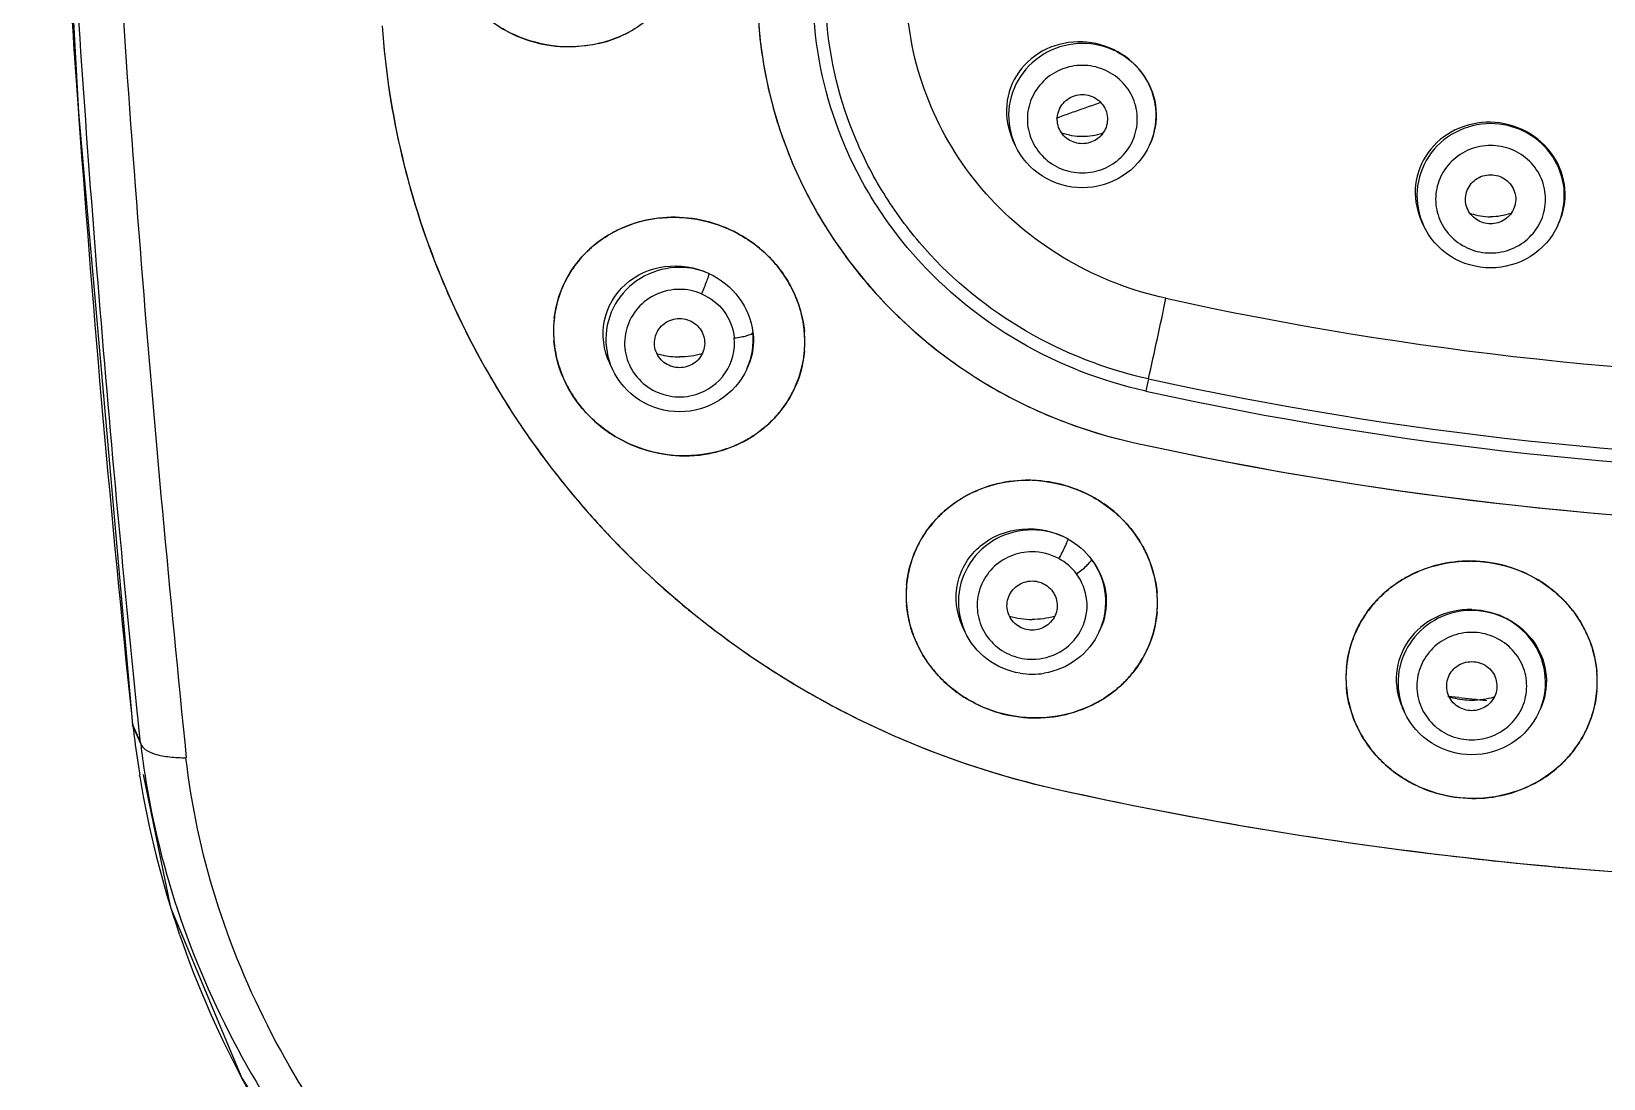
# Model space of a CAD drawing. Extents: x 0 to 3160, y 0 to 2315.
# Drawn here: x 1165.92 to 1190.95, y 975.71 to 992.38 of the extents above; entities that cross this region are included whole.
import ezdxf

# ---------------------------------------------------------------- set-up
doc = ezdxf.new("R2010")
doc.units = 0
doc.header["$LTSCALE"] = 10
doc.header["$MEASUREMENT"] = 0
doc.layers.add('DEF_LAYER_ASSEM_MEMBER', color=7, linetype='CONTINUOUS')

msp = doc.modelspace()

# ---------------------------------------------------------------- linework, layer by layer
at = {"layer": 'DEF_LAYER_ASSEM_MEMBER', "color": 7, "linetype": 'Continuous'}
for p, q in [((1166.089, 1001.756), (1166.668, 991.093)), ((1166.668, 991.093), (1167.529, 981.348)), ((1181.583, 990.572), (1181.547, 990.65)), ((1183.722, 990.572), (1183.735, 990.6)), ((1188.083, 989.296), (1188.053, 989.36)), ((1190.222, 989.296), (1190.24, 989.334)), ((1175.17, 987.005), (1175.127, 987.098)), ((1177.31, 987.005), (1177.318, 987.023)), ((1188.852, 983.949), (1188.831, 983.949)), ((1180.783, 982.825), (1180.745, 982.907)), ((1182.922, 982.825), (1182.936, 982.853)), ((1188.645, 981.776), (1188.472, 981.794)), ((1187.783, 981.541), (1187.751, 981.61)), ((1189.922, 981.541), (1189.942, 981.583)), ((1167.66, 981.037), (1167.531, 981.343)), ((1167.698, 980.548), (1168.137, 978.429)), ((1168.137, 978.429), (1169.268, 975.711)), ((1169.268, 975.711), (1170.78, 973.349))]:
    msp.add_line(p, q, dxfattribs=at)
at = {"layer": 'DEF_LAYER_ASSEM_MEMBER', "color": 9, "linetype": 'Continuous'}
for p, q in [((1166.664, 991.162), (1166.676, 990.989)), ((1167.517, 981.47), (1167.526, 981.382)), ((1167.614, 981.48), (1167.611, 981.507)), ((1167.627, 981.358), (1167.614, 981.48)), ((1167.526, 981.382), (1167.53, 981.346)), ((1167.53, 981.346), (1167.658, 981.053)), ((1167.658, 981.053), (1167.627, 981.358)), ((1167.658, 981.051), (1167.66, 981.038)), ((1167.646, 980.52), (1167.643, 980.538)), ((1168.279, 977.999), (1168.274, 978.012))]:
    msp.add_line(p, q, dxfattribs=at)
for centre, radius, start, end in [((1479.32, 1013.548), 313.457, 183.6706, 184.09544), ((1191.583, 965.698), 26.973, 108.6823, 109.1871), ((1464.333, 1012.476), 298.431, 184.1288, 185.96365), ((1191.206, 966.757), 25.848, 110.1764, 110.3024), ((1191.303, 966.492), 26.131, 109.6799, 110.1757), ((1191.449, 966.085), 26.563, 109.1871, 109.68), ((1182.694, 991.047), 1.132, 335.2008, 341.6146), ((1189.194, 989.771), 1.132, 335.2008, 341.6146), ((1144.239, 996.011), 40.514, 346.9336, 348.7912), ((1195.85, 1042.073), 55.228, 257.5884, 282.4166), ((1176.277, 987.482), 1.138, 335.2162, 336.2099), ((1189.459, 985.498), 5.912, 166.7638, 168.6856), ((1195.85, 1042.355), 56.817, 257.6564, 282.3486), ((1195.85, 1042.041), 56.709, 257.5889, 282.416), ((1181.895, 983.299), 1.132, 335.2011, 341.6987), ((1188.81, 982.016), 1.132, 198.3854, 204.7992), ((1192.784, 984.352), 25.429, 186.7941, 187.3697), ((1187.069, 983.601), 19.665, 187.3366, 188.9609), ((1180.142, 982.463), 12.563, 186.5184, 188.7243), ((1182.506, 982.909), 15.05, 189.133, 198.9884), ((1183.624, 983.289), 16.231, 199.021, 208.3845)]:
    msp.add_arc(centre, radius, start, end, dxfattribs=at)
at = {"layer": 'DEF_LAYER_ASSEM_MEMBER', "color": 7, "linetype": 'Continuous'}
for centre, radius, start, end in [((1183.992, 993.3), 12.514, 183.7883, 193.4057), ((1174.499, 994.294), 2.156, 237.824, 247.7103), ((1184.42, 993.022), 6.941, 183.7934, 194.8907), ((1174.497, 994.29), 2.151, 247.7085, 252.5913), ((1174.493, 994.277), 2.138, 252.5955, 267.5483), ((1174.503, 994.127), 1.986, 282.9932, 288.1454), ((1174.518, 994.084), 1.94, 288.1281, 298.8867), ((1184.562, 993.056), 7.088, 194.8643, 199.7476), ((1184.67, 993.095), 7.202, 199.7501, 205.6957), ((1184.32, 993.374), 12.85, 193.3885, 202.8346), ((1184.789, 993.154), 7.335, 205.7046, 211.83), ((1189.156, 990.424), 0.992, 251.0551, 269.7841), ((1176.089, 987.513), 1.901, 117.6379, 123.4696), ((1176.117, 987.456), 1.965, 107.0271, 117.5991), ((1176.13, 987.415), 2.009, 102.2233, 107.0433), ((1176.146, 987.332), 2.093, 87.428, 102.1562), ((1176.141, 987.268), 2.157, 72.5632, 87.3772), ((1176.142, 987.272), 2.153, 57.7666, 72.5565), ((1184.876, 993.207), 7.436, 211.8244, 216.3263), ((1189.071, 989.83), 1.121, 202.7655, 204.6852), ((1176.066, 987.547), 1.86, 123.4607, 133.6598), ((1176.158, 987.298), 2.122, 51.5158, 57.7431), ((1176.178, 987.322), 2.091, 42.7691, 51.5316), ((1176.013, 987.602), 1.784, 139.8414, 150.5407), ((1176.028, 987.588), 1.805, 133.6928, 139.8341), ((1176.221, 987.363), 2.032, 36.0131, 42.7403), ((1184.981, 993.288), 7.57, 216.3457, 224.5708), ((1175.988, 987.617), 1.755, 150.5654, 156.2789), ((1176.255, 987.388), 1.989, 27.2766, 36.0258), ((1184.576, 993.475), 13.125, 202.8059, 205.9147), ((1175.999, 987.613), 1.767, 156.3116, 169.2548), ((1176.312, 987.418), 1.925, 20.1917, 27.2475), ((1175.995, 987.614), 1.763, 169.2694, 172.6474), ((1176.35, 987.432), 1.885, 11.1845, 20.1993), ((1185.031, 993.335), 7.638, 224.5606, 226.8151), ((1184.754, 993.563), 13.323, 205.9212, 212.0919), ((1176.036, 987.61), 1.804, 172.6985, 184.8314), ((1176.038, 987.611), 1.806, 174.6117, 184.8219), ((1176.004, 987.613), 1.772, 173.1255, 174.5811), ((1176.406, 987.444), 1.828, 0.8648, 11.1536), ((1185.11, 993.424), 7.757, 226.8408, 237.1295), ((1176.057, 987.612), 1.825, 184.8122, 187.7732), ((1176.429, 987.445), 1.804, 355.2122, 5.1917), ((1176.434, 987.445), 1.799, 355.2124, 0.8471), ((1176.084, 987.616), 1.852, 187.783, 192.72), ((1176.136, 987.629), 1.906, 192.7529, 203.8452), ((1176.252, 988.513), 1.313, 253.2833, 257.1152), ((1176.251, 988.505), 1.305, 257.1097, 269.5213), ((1176.453, 987.444), 1.781, 348.251, 355.1751), ((1176.464, 987.442), 1.769, 337.4867, 348.2439), ((1176.189, 987.652), 1.964, 203.8424, 209.3067), ((1176.231, 987.676), 2.012, 209.3281, 218.7723), ((1176.459, 987.445), 1.775, 329.8896, 337.4561), ((1185.139, 993.468), 7.81, 237.1265, 240.4089), ((1185.161, 993.507), 7.855, 240.4111, 247.3554), ((1184.896, 993.652), 13.491, 212.0914, 215.7414), ((1176.448, 987.452), 1.788, 320.4811, 329.8736), ((1176.273, 987.71), 2.066, 218.7676, 224.3756), ((1176.298, 987.736), 2.102, 224.3958, 233.4968), ((1176.42, 987.476), 1.825, 312.942, 320.4657), ((1185.172, 993.538), 7.887, 247.3656, 257.6303), ((1176.321, 987.765), 2.139, 233.4891, 238.8946), ((1176.326, 987.776), 2.151, 238.9106, 248.5978), ((1176.368, 987.544), 1.911, 296.3323, 303.8354), ((1176.396, 987.503), 1.861, 303.8437, 312.9257), ((1185.036, 993.754), 13.664, 215.7439, 221.2901), ((1176.327, 987.777), 2.152, 248.5964, 253.2933), ((1176.324, 987.768), 2.142, 253.3013, 267.7582), ((1176.327, 987.651), 2.025, 280.2212, 287.6779), ((1176.347, 987.589), 1.96, 287.6751, 296.3112), ((1195.85, 1042.146), 57.654, 257.61327, 282.3917), ((1195.854, 1042.177), 57.685, 257.61637, 269.11564), ((1176.32, 987.713), 2.088, 267.8006, 276.4842), ((1176.324, 987.665), 2.04, 276.5086, 280.2298), ((1181.771, 983.203), 2.031, 103.7042, 105.376), ((1181.785, 983.135), 2.101, 89.2688, 103.6362), ((1181.785, 983.113), 2.123, 88.1723, 89.2764), ((1181.785, 983.136), 2.1, 88.1726, 89.2805), ((1181.782, 983.086), 2.15, 73.5682, 88.1227), ((1181.728, 983.299), 1.926, 119.2342, 124.6987), ((1181.761, 983.235), 1.999, 105.3496, 119.1606), ((1181.787, 983.103), 2.132, 68.7905, 73.5554), ((1181.788, 983.107), 2.129, 58.9753, 68.798), ((1181.808, 983.141), 2.089, 53.1399, 58.9507), ((1185.135, 993.841), 13.796, 221.2914, 225.2488), ((1181.704, 983.333), 1.884, 124.6824, 135.3068), ((1181.825, 983.164), 2.061, 44.1209, 53.1536), ((1181.644, 983.39), 1.802, 141.8896, 151.9447), ((1181.664, 983.375), 1.826, 135.3497, 141.8899), ((1181.87, 983.208), 1.997, 37.6557, 44.0943), ((1181.9, 983.231), 1.96, 28.702, 37.6632), ((1181.617, 983.406), 1.771, 151.9755, 159.0936), ((1181.954, 983.261), 1.898, 21.7743, 28.678), ((1185.216, 993.923), 13.912, 225.2489, 230.3931), ((1181.619, 983.405), 1.773, 159.1042, 168.8367), ((1181.984, 983.273), 1.865, 12.6184, 21.774), ((1188.819, 981.835), 2.114, 89.675, 104.1499), ((1188.819, 981.853), 2.097, 89.0878, 89.6692), ((1188.817, 981.812), 2.138, 74.464, 89.0504), ((1181.62, 983.406), 1.773, 168.868, 178.0097), ((1182.033, 983.285), 1.815, 4.4606, 12.5955), ((1188.769, 981.974), 1.966, 119.4626, 125.2739), ((1188.797, 981.921), 2.026, 107.97, 119.418), ((1188.806, 981.894), 2.054, 104.2018, 107.9876), ((1188.825, 981.843), 2.105, 69.5919, 74.4397), ((1188.83, 981.855), 2.093, 59.6595, 69.6017), ((1181.631, 983.405), 1.784, 174.7067, 181.2987), ((1181.647, 983.405), 1.8, 178.0133, 184.818), ((1182.053, 983.287), 1.795, 0.7741, 5.1231), ((1182.051, 983.287), 1.797, 355.2193, 4.449), ((1188.746, 982.005), 1.927, 125.2598, 135.2377), ((1188.852, 981.895), 2.047, 53.7077, 59.6317), ((1188.871, 981.92), 2.015, 44.4862, 53.721), ((1185.27, 993.99), 13.997, 230.3966, 234.625), ((1181.643, 983.405), 1.796, 181.3048, 184.8392), ((1181.673, 983.408), 1.826, 184.8488, 191.6425), ((1182.064, 983.287), 1.784, 355.1883, 0.7662), ((1188.682, 982.066), 1.839, 141.9096, 151.6282), ((1188.704, 982.048), 1.867, 135.2737, 141.9114), ((1188.915, 981.965), 1.953, 37.8858, 44.4577), ((1181.71, 983.417), 1.865, 191.6726, 201.9668), ((1181.861, 984.321), 1.302, 253.5328, 269.6182), ((1181.975, 983.297), 1.058, 335.2069, 339.3632), ((1182.072, 983.286), 1.776, 339.0551, 350.2629), ((1182.067, 983.287), 1.781, 350.2807, 355.1871), ((1188.648, 982.085), 1.799, 151.6568, 158.801), ((1188.943, 981.986), 1.918, 28.7094, 37.8912), ((1181.762, 983.438), 1.92, 201.9642, 208.6608), ((1188.64, 982.088), 1.791, 158.8091, 168.4115), ((1188.99, 982.013), 1.863, 21.6631, 28.6841), ((1189.014, 982.022), 1.838, 12.3291, 21.6601), ((1185.315, 994.052), 14.074, 234.6239, 239.4081), ((1181.8, 983.46), 1.965, 208.6871, 217.7488), ((1182.044, 983.301), 1.808, 322.1158, 331.7798), ((1182.061, 983.291), 1.789, 331.8073, 339.0363), ((1188.628, 982.092), 1.779, 168.44, 177.3751), ((1181.843, 983.493), 2.019, 217.7386, 223.9987), ((1182.016, 983.323), 1.843, 315.1722, 322.1151), ((1188.632, 982.091), 1.783, 174.8099, 180.7874), ((1188.644, 982.091), 1.795, 177.3838, 184.8118), ((1189.051, 982.031), 1.8, 3.933, 12.3047), ((1189.062, 982.032), 1.789, 0.2948, 5.1096), ((1185.331, 994.08), 14.106, 239.4115, 244.325), ((1181.872, 983.522), 2.06, 224.0272, 233.1591), ((1181.852, 983.348), 1.201, 260.7868, 279.1404), ((1181.988, 983.353), 1.884, 305.3312, 315.1369), ((1188.638, 982.091), 1.789, 180.7955, 184.836), ((1188.66, 982.093), 1.811, 184.8416, 191.2687), ((1189.057, 982.032), 1.793, 355.2073, 3.9203), ((1189.067, 982.032), 1.783, 355.1797, 0.2861), ((1181.897, 983.555), 2.101, 233.1444, 238.9034), ((1181.908, 983.574), 2.123, 238.9272, 248.8072), ((1181.936, 983.437), 1.983, 288.5276, 299.0176), ((1181.959, 983.393), 1.933, 299.0561, 305.3427), ((1188.687, 982.1), 1.838, 191.2984, 201.85), ((1188.854, 983.008), 1.273, 253.3038, 256.3059), ((1188.857, 983.02), 1.285, 256.3254, 269.8164), ((1195.849, 1050.148), 68.751, 263.98513, 264.16111), ((1188.855, 983.005), 1.27, 269.863, 286.1314), ((1195.849, 1050.15), 68.753, 264.16111, 264.36198), ((1189.057, 982.034), 1.794, 338.71, 349.7388), ((1189.062, 982.033), 1.788, 349.7625, 355.1785), ((1181.911, 983.582), 2.131, 248.7999, 253.6456), ((1181.912, 983.588), 2.138, 253.6641, 268.3918), ((1181.91, 983.54), 2.09, 268.4308, 283.427), ((1181.923, 983.476), 2.024, 283.4964, 288.5446), ((1185.332, 994.082), 14.108, 244.3241, 248.4287), ((1188.729, 982.117), 1.884, 201.8518, 208.7057), ((1188.763, 982.136), 1.923, 208.7326, 217.9636), ((1189.012, 982.057), 1.844, 322.0273, 331.5478), ((1189.035, 982.043), 1.818, 331.5754, 338.6976), ((1185.331, 994.082), 14.108, 248.4323, 257.5346), ((1188.802, 982.167), 1.973, 217.9556, 224.3787), ((1188.98, 982.082), 1.885, 315.2226, 322.0298), ((1188.832, 982.197), 2.015, 224.409, 233.6988), ((1188.951, 982.112), 1.927, 305.5879, 315.1892), ((1188.858, 982.232), 2.058, 233.6843, 239.5579), ((1188.872, 982.258), 2.088, 239.5855, 249.5798), ((1188.902, 982.189), 2.018, 289.1134, 299.3899), ((1188.923, 982.151), 1.975, 299.4244, 305.6006), ((1195.85, 1041.564), 62.741, 257.51427, 282.49047), ((1195.92, 1042.045), 63.226, 257.54612, 263.2335), ((1188.878, 982.273), 2.104, 249.5697, 254.4461), ((1188.883, 982.294), 2.125, 254.4766, 269.1876), ((1188.881, 982.27), 2.102, 269.2264, 284.074), ((1188.891, 982.22), 2.051, 284.1297, 289.1282), ((1195.868, 1041.645), 62.823, 263.23783, 265.01475), ((1195.858, 1041.526), 62.703, 265.01414, 269.0063)]:
    msp.add_arc(centre, radius, start, end, dxfattribs=at)
at = {"layer": 'DEF_LAYER_ASSEM_MEMBER', "color": 9, "linetype": 'Continuous'}
for points, start_tangent, end_tangent in [([(1167.611, 981.507), (1166.981, 988.381), (1166.507, 995.304), (1166.029, 1009.306), (1166.987, 1037.711)], (-0.101833, 0.994802), (0.077992, 0.996954)), ([(1166.727, 1012.657), (1166.831, 1004.604), (1167.143, 996.609), (1167.669, 988.68), (1168.386, 980.817)], (-0.000273, -1), (0.10145, -0.994841)), ([(1183.98, 988.135), (1181.12, 989.8), (1179.864, 992.754)], (-0.977354, 0.211613), (-0.065377, 0.997861)), ([(1183.662, 986.657), (1181.655, 987.44), (1179.995, 988.794), (1179.354, 989.645), (1178.866, 990.576), (1178.383, 992.585)], (-0.976884, 0.213769), (-0.065832, 0.997831)), ([(1183.704, 986.851), (1181.756, 987.613), (1180.144, 988.927), (1179.524, 989.752), (1179.05, 990.657), (1178.58, 992.607)], (-0.976428, 0.215844), (-0.067653, 0.997709)), ([(1182.652, 992.193), (1182.091, 992.053), (1181.666, 991.668), (1181.482, 991.131), (1181.583, 990.572)], (-1, 0), (0.419343, -0.907828)), ([(1183.769, 990.69), (1183.812, 991.225), (1183.602, 991.72), (1183.185, 992.068), (1182.652, 992.193)], (0.315224, 0.949017), (-1, 0)), ([(1182.652, 991.844), (1182.317, 991.779), (1182.034, 991.593), (1181.844, 991.316), (1181.777, 990.988), (1181.844, 990.661), (1182.034, 990.383), (1182.317, 990.197), (1182.652, 990.132)], (-1, 0), (1, 0)), ([(1182.652, 990.132), (1182.987, 990.197), (1183.271, 990.383), (1183.461, 990.661), (1183.527, 990.988), (1183.461, 991.316), (1183.271, 991.593), (1182.987, 991.779), (1182.652, 991.844)], (1, 0), (-1, 0)), ([(1189.152, 990.917), (1188.591, 990.777), (1188.166, 990.392), (1187.982, 989.854), (1188.083, 989.296)], (-1, 0), (0.419343, -0.907828)), ([(1190.269, 989.414), (1190.312, 989.948), (1190.102, 990.444), (1189.685, 990.792), (1189.152, 990.917)], (0.315224, 0.949017), (-1, 0)), ([(1189.152, 990.568), (1188.817, 990.503), (1188.534, 990.317), (1188.344, 990.039), (1188.277, 989.712), (1188.344, 989.384), (1188.534, 989.107), (1188.817, 988.921), (1189.152, 988.856)], (-1, 0), (1, 0)), ([(1189.152, 988.856), (1189.487, 988.921), (1189.771, 989.107), (1189.961, 989.384), (1190.027, 989.712), (1189.961, 990.039), (1189.771, 990.317), (1189.487, 990.503), (1189.152, 990.568)], (1, 0), (-1, 0)), ([(1176.24, 988.626), (1175.678, 988.486), (1175.253, 988.101), (1175.069, 987.563), (1175.17, 987.005)], (-1, 0), (0.419343, -0.907828)), ([(1176.707, 988.531), (1176.24, 988.626)], (-0.920643, 0.390406), (-1, 0)), ([(1176.707, 988.531), (1176.695, 988.482), (1176.668, 988.404), (1176.588, 988.206)], (-0.120608, -0.9927), (-0.405202, -0.914227)), ([(1176.24, 988.277), (1175.875, 988.199), (1175.577, 987.979), (1175.399, 987.658), (1175.374, 987.294), (1175.507, 986.953), (1175.773, 986.697), (1176.124, 986.572), (1176.496, 986.602)], (-1, 0), (0.957792, 0.287462)), ([(1176.588, 988.206), (1176.24, 988.277)], (-0.920643, 0.390406), (-1, 0)), ([(1176.588, 988.206), (1176.949, 987.926), (1177.111, 987.504)], (0.916134, -0.400873), (0.112176, -0.993688)), ([(1176.496, 986.602), (1176.968, 986.946), (1177.111, 987.504)], (0.957792, 0.287462), (-0.099809, 0.995007)), ([(1177.111, 987.504), (1177.219, 987.519), (1177.312, 987.54), (1177.378, 987.565), (1177.408, 987.59)], (0.995426, 0.095535), (0.373473, 0.927641)), ([(1177.318, 987.023), (1177.408, 987.59)], (0.403386, 0.91503), (-0.099809, 0.995007)), ([(1181.852, 984.446), (1181.291, 984.306), (1180.866, 983.92), (1180.682, 983.383), (1180.783, 982.825)], (-1, 0), (0.419343, -0.907828)), ([(1182.422, 984.302), (1181.852, 984.446)], (-0.879048, 0.476733), (-1, 0)), ([(1182.422, 984.302), (1182.407, 984.254), (1182.375, 984.179), (1182.277, 983.989)], (-0.148375, -0.988931), (-0.493121, -0.869961)), ([(1181.852, 984.096), (1181.511, 984.029), (1181.223, 983.835), (1181.036, 983.548), (1180.978, 983.212), (1181.059, 982.88), (1181.266, 982.605), (1181.566, 982.432), (1181.911, 982.386)], (-1, 0), (0.997831, 0.065834)), ([(1182.277, 983.989), (1181.852, 984.096)], (-0.879048, 0.476733), (-1, 0)), ([(1182.559, 983.745), (1182.277, 983.989)], (-0.598237, 0.801319), (-0.879048, 0.476733)), ([(1182.559, 983.745), (1182.723, 983.879), (1182.776, 983.935), (1182.8, 983.975)], (0.81373, 0.581243), (0.26377, 0.964586)), ([(1182.969, 982.944), (1183.012, 983.479), (1182.8, 983.975)], (0.313823, 0.949482), (-0.598237, 0.801319)), ([(1181.911, 982.386), (1182.347, 982.535), (1182.646, 982.879), (1182.723, 983.323), (1182.559, 983.745)], (0.997831, 0.065834), (-0.598237, 0.801319)), ([(1188.852, 983.162), (1188.319, 983.037), (1187.903, 982.689), (1187.693, 982.194), (1187.736, 981.659)], (-1, 0), (0.315224, -0.949017)), ([(1189.922, 981.541), (1190.023, 982.1), (1189.839, 982.637), (1189.414, 983.022), (1188.852, 983.162)], (0.419343, 0.907828), (-1, 0)), ([(1188.852, 982.813), (1188.517, 982.748), (1188.234, 982.562), (1188.044, 982.285), (1187.977, 981.957), (1188.044, 981.63), (1188.234, 981.352), (1188.517, 981.166), (1188.852, 981.101)], (-1, 0), (1, 0)), ([(1188.852, 981.101), (1189.187, 981.166), (1189.471, 981.352), (1189.661, 981.63), (1189.727, 981.957), (1189.661, 982.285), (1189.471, 982.562), (1189.187, 982.748), (1188.852, 982.813)], (1, 0), (-1, 0)), ([(1167.66, 981.038), (1167.733, 980.948), (1167.89, 980.875), (1168.12, 980.831), (1168.386, 980.817)], (0.294026, -0.955797), (0.999979, 0.006416)), ([(1180.953, 968.061), (1178.65, 968.761), (1176.481, 969.813), (1174.46, 971.122), (1172.612, 972.657), (1171.013, 974.431), (1169.745, 976.425), (1168.856, 978.577), (1168.381, 980.817)], (-0.978284, 0.207267), (-0.113123, 0.993581)), ([(1167.724, 980.558), (1168.294, 978.258), (1169.271, 976.055), (1170.616, 974.023), (1172.287, 972.222), (1173.219, 971.415), (1174.202, 970.669), (1175.223, 969.975), (1176.283, 969.342), (1177.382, 968.778), (1178.515, 968.285), (1180.874, 967.569)], (0.151607, -0.988441), (0.976355, -0.216172))]:
    msp.add_spline(points, degree=3, dxfattribs=dict(at, start_tangent=start_tangent, end_tangent=end_tangent))
at = {"layer": 'DEF_LAYER_ASSEM_MEMBER', "color": 7, "linetype": 'Continuous'}
for points, start_tangent, end_tangent in [([(1174.402, 992.141), (1173.679, 992.301), (1173.047, 992.701), (1172.598, 993.292), (1172.4, 993.989)], (-0.999132, 0.041649), (-0.083879, 0.996476)), ([(1176.389, 993.81), (1176.192, 993.132), (1175.75, 992.586), (1175.126, 992.241), (1174.402, 992.141)], (-0.083606, -0.996499), (-0.999132, 0.041649)), ([(1171.506, 992.473), (1172.49, 988.358), (1174.801, 984.701), (1178.189, 981.915), (1182.285, 980.307)], (0.065807, -0.997832), (0.976474, -0.215637)), ([(1177.494, 992.563), (1178.04, 990.282), (1179.323, 988.26), (1181.205, 986.721), (1183.483, 985.834)], (0.065837, -0.99783), (0.976835, -0.213994)), ([(1174.95, 992.192), (1174.402, 992.141)], (-0.974382, -0.224901), (-0.999132, 0.041649)), ([(1182.652, 992.218), (1182.078, 992.102), (1181.642, 991.738), (1181.448, 991.212), (1181.547, 990.65)], (-0.999241, 0.038952), (0.419545, -0.907734)), ([(1183.735, 990.599), (1183.83, 991.14), (1183.643, 991.67), (1183.215, 992.061), (1182.652, 992.218)], (0.419297, 0.907849), (-0.999241, 0.038952)), ([(1182.429, 990.664), (1182.275, 990.857), (1182.27, 991.102), (1182.414, 991.303), (1182.652, 991.379)], (-0.834959, 0.550312), (1, 0)), ([(1182.652, 991.379), (1182.89, 991.303), (1183.035, 991.102), (1183.029, 990.857), (1182.876, 990.664)], (1, 0), (-0.834976, -0.550286)), ([(1189.152, 990.938), (1188.589, 990.815), (1188.158, 990.456), (1187.958, 989.944), (1188.037, 989.396)], (-0.999805, 0.019732), (0.386939, -0.922105)), ([(1190.24, 989.334), (1190.336, 989.878), (1190.149, 990.405), (1189.72, 990.79), (1189.152, 990.938)], (0.419294, 0.907851), (-0.999805, 0.019732)), ([(1182.652, 990.709), (1182.325, 990.767)], (-0.999987, 0.005003), (-0.942806, 0.333341)), ([(1182.969, 990.761), (1182.652, 990.709)], (-0.946712, -0.322081), (-0.999987, 0.005003)), ([(1182.652, 989.895), (1182.017, 990.078), (1181.583, 990.572)], (-1, 0), (-0.419196, 0.907896)), ([(1182.652, 990.597), (1182.429, 990.664)], (-1, 0), (-0.834959, 0.550312)), ([(1182.876, 990.664), (1182.652, 990.597)], (-0.834976, -0.550286), (-1, 0)), ([(1183.722, 990.572), (1183.288, 990.078), (1182.652, 989.895)], (-0.419196, -0.907896), (-1, 0)), ([(1188.929, 989.387), (1188.775, 989.581), (1188.77, 989.826), (1188.914, 990.026), (1189.152, 990.103)], (-0.834959, 0.550312), (1, 0)), ([(1189.152, 990.103), (1189.39, 990.026), (1189.535, 989.826), (1189.529, 989.581), (1189.376, 989.387)], (1, 0), (-0.834976, -0.550286)), ([(1174.245, 987.825), (1174.459, 988.479), (1174.905, 989.001), (1175.524, 989.33), (1176.24, 989.423)], (0.119706, 0.992809), (0.999001, -0.044699)), ([(1189.47, 989.485), (1189.152, 989.432)], (-0.945691, -0.325067), (-0.999997, 0.002535)), ([(1176.24, 989.423), (1176.958, 989.264), (1177.584, 988.87), (1178.028, 988.29), (1178.226, 987.608)], (0.999001, -0.044699), (0.090206, -0.995923)), ([(1189.152, 988.618), (1188.517, 988.802), (1188.083, 989.296)], (-1, 0), (-0.419196, 0.907896)), ([(1189.152, 989.321), (1188.929, 989.387)], (-1, 0), (-0.834959, 0.550312)), ([(1189.376, 989.387), (1189.152, 989.321)], (-0.834976, -0.550286), (-1, 0)), ([(1190.222, 989.296), (1189.788, 988.802), (1189.152, 988.618)], (-0.419196, -0.907896), (-1, 0)), ([(1175.127, 987.099), (1175.044, 987.779), (1175.377, 988.356), (1176, 988.64), (1176.707, 988.531)], (-0.419256, 0.907868), (0.907044, -0.421035)), ([(1176.707, 988.531), (1177.184, 988.143), (1177.408, 987.59)], (0.907044, -0.421035), (0.113324, -0.993558)), ([(1176.016, 987.096), (1175.863, 987.29), (1175.857, 987.535), (1176.002, 987.735), (1176.24, 987.812)], (-0.834959, 0.550312), (1, 0)), ([(1176.24, 987.812), (1176.478, 987.735), (1176.622, 987.535), (1176.617, 987.29), (1176.463, 987.096)], (1, 0), (-0.834976, -0.550286)), ([(1176.24, 985.627), (1175.515, 985.784), (1174.883, 986.181), (1174.435, 986.768), (1174.238, 987.459)], (-0.999271, 0.038185), (-0.083939, 0.996471)), ([(1177.408, 987.59), (1177.415, 987.443), (1177.318, 987.023)], (0.113324, -0.993558), (-0.419438, -0.907784)), ([(1178.227, 987.295), (1178.031, 986.621), (1177.59, 986.076), (1176.966, 985.729), (1176.24, 985.627)], (-0.083611, -0.996498), (-0.999271, 0.038185)), ([(1176.597, 987.249), (1176.24, 987.2)], (-0.961028, -0.27645), (-0.999971, 0.007569)), ([(1177.31, 987.005), (1176.875, 986.511), (1176.24, 986.327), (1175.604, 986.511), (1175.17, 987.005)], (-0.419196, -0.907896), (-0.419196, 0.907896)), ([(1176.24, 987.029), (1176.016, 987.096)], (-1, 0), (-0.834959, 0.550312)), ([(1176.463, 987.096), (1176.24, 987.029)], (-0.834976, -0.550286), (-1, 0)), ([(1179.854, 983.57), (1180.05, 984.229), (1180.481, 984.767), (1181.094, 985.119), (1181.812, 985.236)], (0.092318, 0.99573), (0.99992, -0.01263)), ([(1181.852, 985.235), (1182.576, 985.084), (1183.203, 984.696), (1183.645, 984.123), (1183.841, 983.447)], (0.999491, -0.031894), (0.08922, -0.996012)), ([(1180.744, 982.907), (1180.668, 983.604), (1181.031, 984.191), (1181.696, 984.459), (1182.422, 984.302)], (-0.419079, 0.90795), (0.873224, -0.487319)), ([(1182.422, 984.302), (1182.8, 983.975)], (0.873224, -0.48732), (0.605918, -0.795527)), ([(1182.8, 983.975), (1183.021, 983.462), (1182.965, 982.924)], (0.605918, -0.795527), (-0.352366, -0.935862)), ([(1186.857, 982.252), (1187.051, 982.915), (1187.486, 983.464), (1188.106, 983.825), (1188.831, 983.95)], (0.090467, 0.995899), (0.999983, -0.005778)), ([(1188.852, 983.949), (1189.58, 983.808), (1190.208, 983.428), (1190.648, 982.863), (1190.843, 982.191)], (0.999873, -0.015923), (0.089002, -0.996031)), ([(1181.629, 982.916), (1181.475, 983.11), (1181.47, 983.355), (1181.614, 983.555), (1181.852, 983.632)], (-0.834959, 0.550312), (1, 0)), ([(1181.852, 983.632), (1182.09, 983.555), (1182.235, 983.355), (1182.229, 983.11), (1182.076, 982.916)], (1, 0), (-0.834976, -0.550286)), ([(1181.852, 981.451), (1181.124, 981.601), (1180.493, 981.993), (1180.048, 982.572), (1179.853, 983.254)], (-0.999628, 0.027262), (-0.083941, 0.996471)), ([(1188.852, 983.177), (1188.278, 983.05), (1187.845, 982.682), (1187.654, 982.161), (1187.751, 981.61)], (-0.999789, 0.020555), (0.419621, -0.907699)), ([(1188.852, 983.177), (1189.421, 983.029), (1189.849, 982.646), (1190.036, 982.122), (1189.941, 981.583)], (0.999789, -0.020555), (-0.419667, -0.907678)), ([(1183.842, 983.137), (1183.647, 982.466), (1183.208, 981.917), (1182.582, 981.562), (1181.852, 981.451)], (-0.083666, -0.996494), (-0.999628, 0.027262)), ([(1182.208, 983.068), (1181.852, 983.019)], (-0.960845, -0.277087), (-0.999985, 0.005414)), ([(1181.66, 982.162), (1181.138, 982.385), (1180.783, 982.825)], (-0.986932, 0.161135), (-0.419196, 0.907896)), ([(1181.852, 982.849), (1181.629, 982.916)], (-1, 0), (-0.834959, 0.550312)), ([(1182.076, 982.916), (1181.852, 982.849)], (-0.834976, -0.550286), (-1, 0)), ([(1182.922, 982.825), (1182.567, 982.385), (1182.043, 982.162)], (-0.419196, -0.907896), (-0.987136, -0.159882)), ([(1188.629, 981.633), (1188.475, 981.826), (1188.47, 982.071), (1188.614, 982.272), (1188.852, 982.348)], (-0.834959, 0.550312), (1, 0)), ([(1188.852, 982.348), (1189.09, 982.272), (1189.235, 982.071), (1189.229, 981.826), (1189.076, 981.633)], (1, 0), (-0.834976, -0.550286)), ([(1188.852, 980.168), (1188.121, 980.309), (1187.491, 980.693), (1187.049, 981.264), (1186.856, 981.941)], (-0.999907, 0.013611), (-0.08389, 0.996475)), ([(1190.844, 981.882), (1190.651, 981.211), (1190.212, 980.655), (1189.584, 980.29), (1188.852, 980.168)], (-0.083744, -0.996487), (-0.999907, 0.013611)), ([(1188.852, 980.864), (1188.217, 981.047), (1187.783, 981.541)], (-1, 0), (-0.419196, 0.907896)), ([(1188.852, 981.566), (1188.629, 981.633)], (-1, 0), (-0.834959, 0.550312)), ([(1189.076, 981.633), (1188.852, 981.566)], (-0.834976, -0.550286), (-1, 0)), ([(1189.922, 981.541), (1189.488, 981.047), (1188.852, 980.864)], (-0.419196, -0.907896), (-1, 0))]:
    msp.add_spline(points, degree=3, dxfattribs=dict(at, start_tangent=start_tangent, end_tangent=end_tangent))

doc.saveas('drawing.dxf')
